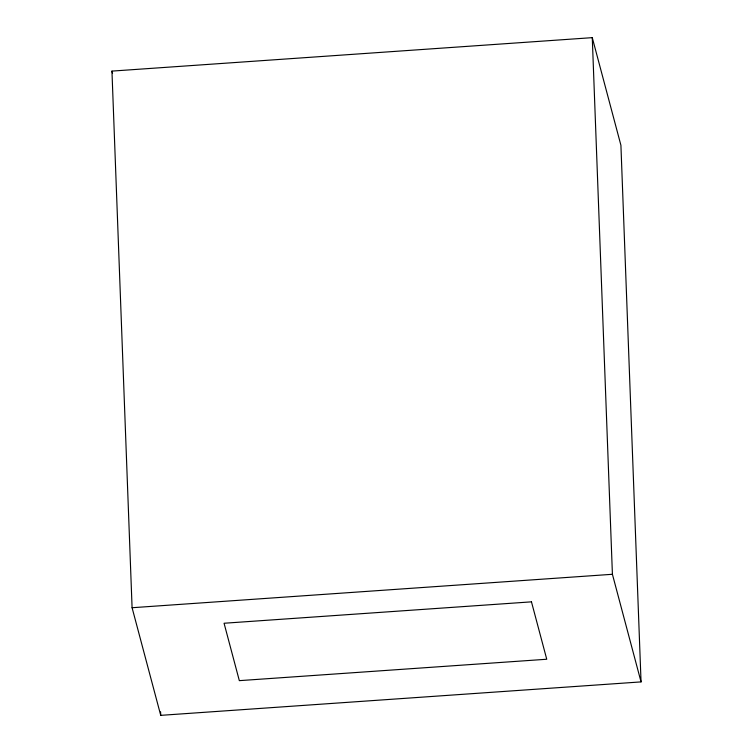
<?xml version="1.0" encoding="UTF-8"?>
<svg xmlns="http://www.w3.org/2000/svg" width="753" height="753" viewBox="0 0 753 753"><rect width="100%" height="100%" fill="white"/><g stroke="black" fill="none" stroke-linecap="round" stroke-linejoin="round"><path stroke-width="1.13" d="M111.952 71.102L592.272 37.65L620.914 145.273L641.048 681.898L160.728 715.35L132.086 607.727L111.952 71.102L112.555 73.361M132.086 607.727L612.415 574.285L641.048 681.898M592.272 37.65L612.415 574.285M160.596 711.83L160.728 715.35M531.467 601.845L224.065 623.249L239.332 680.646L546.744 659.242L531.467 601.845"/></g></svg>
